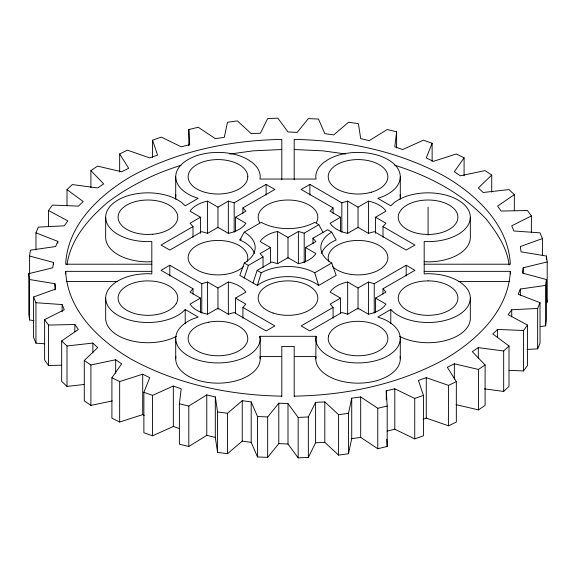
<?xml version="1.0" encoding="UTF-8"?>
<svg xmlns="http://www.w3.org/2000/svg" width="576" height="576" viewBox="0 0 576 576"><rect width="100%" height="100%" fill="white"/><g stroke="black" fill="none" stroke-linecap="round" stroke-linejoin="round"><path stroke-width="0.86" d="M396.612 131.782L394.798 146.772L402.667 149.558L423.432 140.184L432.13 143.266L426.269 157.903L433.289 161.366L456.336 153.986L464.09 157.817L454.342 171.749L460.332 175.795L485.093 170.597L491.724 175.075L478.31 187.956L483.134 192.492L509.004 189.59L514.332 194.616L497.599 206.122L501.127 211.046L527.472 210.514L531.374 215.957L511.726 225.814L513.878 230.99L540.036 232.848L542.419 238.572L520.344 246.535L521.064 251.849L546.401 256.039L547.2 261.914L523.238 267.782L522.511 273.096L546.401 279.526L545.602 285.394L520.344 289.03L518.191 294.206L540.036 302.717L537.653 308.441L511.726 309.751L508.19 314.676L527.472 325.051L523.562 330.487L497.599 329.443L492.775 333.979L509.004 345.974L503.676 350.993L478.31 347.609L472.32 351.662L485.093 364.968L478.469 369.446L454.342 363.816L447.322 367.279L456.336 381.571L448.582 385.402L426.269 377.654L418.399 380.441L423.432 395.374L414.734 398.455L394.798 388.793L386.273 390.83L387.194 406.037L377.77 408.29L360.691 396.95L351.72 398.189L351.72 438.631L348.509 453.73L338.594 455.105L338.594 414.67L324.799 401.926L315.598 402.343L315.598 442.778L308.34 457.402L298.166 457.862L298.166 417.427L288 403.596L278.798 403.178L278.798 443.614L267.66 457.402L257.494 456.941L251.201 442.361L242.23 441.115L227.491 453.73L217.577 452.354L215.309 437.386L206.784 435.348L188.806 446.472L179.388 444.218L179.388 403.783L181.202 388.793L173.333 386.006L152.568 395.374L143.87 392.299L149.731 377.654L142.711 374.198L119.664 381.571L111.91 377.748L121.658 363.816L115.668 359.762L90.907 364.968L84.276 360.49L97.69 347.609L92.866 343.066L66.996 345.974L61.668 340.949L78.401 329.443L74.873 324.518L48.528 325.051L44.626 319.608L64.274 309.751L62.122 304.567L35.964 302.717L33.581 296.993L55.656 289.03L54.936 283.716L29.599 279.526L28.8 273.65L52.762 267.782L53.489 262.469L29.599 256.039L30.398 250.171L55.656 246.535L57.809 241.358L35.964 232.848L38.347 227.124L64.274 225.814L67.81 220.889L48.528 210.514L52.438 205.07L78.401 206.122L83.225 201.578L66.996 189.59L72.324 184.572L97.69 187.956L103.68 183.902L90.907 170.597L97.531 166.118L121.658 171.749L128.678 168.286L119.664 153.986L127.418 150.163L149.731 157.903L157.601 155.124L152.568 140.184L161.266 137.11L181.202 146.772L189.727 144.734L188.806 129.528L198.23 127.274L215.309 138.614L224.28 137.369L227.491 122.27L237.406 120.895L251.201 133.639L260.402 133.222L267.66 118.598L277.834 118.138L288 131.969L297.202 132.386L308.34 118.598L318.506 119.059L324.799 133.639L333.77 134.885L348.509 122.27L358.423 123.646L360.691 138.614L369.216 140.652L387.194 129.528L396.612 131.782L396.612 147.953M66.996 264.6C70.646 239.098 88.762 218.455 107.734 202.277C129.744 185.731 154.649 173.455 180.936 165.355M400.104 356.465A42.257 24.394 0 0 1 360.029 383.134A42.257 24.394 0 0 1 315.778 358.762L316.087 336.305L259.913 336.305L259.913 338.062M315.778 358.762L315.986 357.264M424.188 271.354L510.329 271.354C508.414 310.414 477.238 339.97 445.558 358.747C399.449 384.221 346.558 395.28 294.192 396.144M540.374 326.585L545.602 325.829L546.401 319.961L546.401 279.526M348.509 453.73L348.509 413.294L351.72 398.189M323.021 232.402L318.845 224.698L314.741 222.329A38.304 22.111 0 0 1 261.259 222.329L244.289 232.128A38.304 22.111 0 0 1 244.289 263.002L239.846 275.364L257.357 285.473L261.259 272.801A38.304 22.111 0 0 1 314.741 272.801L331.711 263.002A38.304 22.111 0 0 1 331.711 232.128L327.6 229.752L312.955 238.212L312.955 243.598M244.224 277.891L248.4 265.37L263.045 256.918L260.107 253.562L270.49 247.565L270.49 262.843M252.979 282.946L257.155 270.425L271.8 261.972L277.618 263.671L288 257.674L298.382 263.671L301.543 262.915A29.837 17.23 0 0 0 314.582 255.384L315.893 253.562L305.51 247.565L305.51 261.943M526.925 349.423L537.653 348.876L540.036 343.152L540.036 302.717M308.34 457.402L308.34 416.966L315.598 402.343M254.455 253.426A38.304 22.111 0 0 0 239.846 239.983L244.289 232.128M509.242 370.346L523.562 370.93L527.472 365.486L527.472 325.051M267.66 457.402L267.66 416.966L278.798 403.178M235.469 313.272L235.469 298.109L245.858 292.111L244.548 290.29A29.837 17.23 0 0 0 231.509 282.758L228.348 282.002L217.966 288L207.576 282.002L201.758 283.702L169.812 265.255L161.057 270.31L193.003 288.756L190.066 292.111L200.455 298.109L200.455 312.379M259.913 336.305L260.222 338.544A42.257 24.394 0 0 1 198.778 360.281A42.257 24.394 0 0 1 193.126 318.809L198.187 317.016L185.213 309.528L182.11 312.451A42.257 24.394 0 0 1 110.275 309.182A42.257 24.394 0 0 1 147.924 273.708L151.812 273.888L151.812 241.459L147.924 241.632A42.257 24.394 0 0 1 110.275 206.158A42.257 24.394 0 0 1 182.11 202.896L185.213 205.819L198.187 198.331L193.126 196.538A42.257 24.394 0 0 1 198.778 155.066A42.257 24.394 0 0 1 260.222 176.803L259.913 179.042L316.087 179.042L315.778 176.803A42.257 24.394 0 0 1 377.222 155.066A42.257 24.394 0 0 1 382.874 196.538L377.813 198.331L390.787 205.819L393.89 202.896A42.257 24.394 0 0 1 465.725 206.158A42.257 24.394 0 0 1 428.076 241.632L424.188 241.459L424.188 273.888L428.076 273.708A42.257 24.394 0 0 1 465.725 309.182A42.257 24.394 0 0 1 393.89 312.451L390.787 309.528L377.813 317.016L382.874 318.809A42.257 24.394 0 0 1 377.222 360.281A42.257 24.394 0 0 1 315.778 338.544M375.545 233.294L375.545 217.238L385.934 211.241L384.624 209.419A29.837 17.23 0 0 0 371.585 201.888L368.424 201.132L358.034 207.13L347.652 201.132L341.834 202.831L309.888 184.385L301.133 189.439L333.079 207.886L330.142 211.241L340.531 217.238L340.531 231.509M242.921 318.168L242.921 307.462L245.858 304.106L235.469 298.109M382.997 237.298L382.997 226.591L385.934 223.236L375.545 217.238M484.43 388.865L503.676 391.428L509.004 386.41L509.004 345.974M179.388 403.783L188.806 406.037L206.784 394.913L215.309 396.95L217.577 411.919L227.491 413.294L242.23 400.68L251.201 401.926L257.494 416.506L257.494 456.941M456.062 404.654L478.469 409.882L485.093 405.403L485.093 364.968M200.455 233.294L200.455 217.238L190.066 223.236L193.003 226.591L193.003 237.298M200.455 217.238L190.066 211.241L191.376 209.419A29.837 17.23 0 0 1 204.415 201.888L207.576 201.132L217.966 207.13L228.348 201.132L234.166 202.831L266.112 184.385L274.867 189.439L242.921 207.886L242.921 213.235M193.003 226.591L161.057 245.038L169.812 250.092L201.758 231.646L207.576 233.345L217.966 227.347L228.348 233.345L231.509 232.589A29.837 17.23 0 0 0 244.548 225.058L245.858 223.236L235.469 217.238L235.469 231.509M235.469 217.238L245.858 211.241L242.921 207.886M239.846 239.983L241.373 239.105M270.49 247.565L260.107 241.567L261.418 239.746A29.837 17.23 0 0 1 274.457 232.214L277.618 231.458L288 237.456L298.382 231.458L304.2 233.158L318.845 224.698M200.455 298.109L190.066 304.106L191.376 305.928A29.837 17.23 0 0 0 204.415 313.459L207.576 314.215L217.966 308.218L228.348 314.215L234.166 312.516L266.112 330.962L274.867 325.908L242.921 307.462M340.531 217.238L330.142 223.236L331.452 225.058A29.837 17.23 0 0 0 344.491 232.589L347.652 233.345L358.034 227.347L368.424 233.345L374.242 231.646L406.188 250.092L414.943 245.038L382.997 226.591M305.51 247.565L315.893 241.567L312.955 238.212M257.357 285.473A38.304 22.111 0 0 1 318.643 285.473L336.154 275.364L331.711 263.002M340.531 313.272L340.531 298.109L330.142 304.106L333.079 307.462L333.079 318.168M340.531 298.109L330.142 292.111L331.452 290.29A29.837 17.23 0 0 1 344.491 282.758L347.652 282.002L358.034 288L368.424 282.002L374.242 283.702L406.188 265.255L414.943 270.31L382.997 288.756L382.997 294.106M333.079 307.462L301.133 325.908L309.888 330.962L341.834 312.516L347.652 314.215L358.034 308.218L368.424 314.215L371.585 313.459A29.837 17.23 0 0 0 384.624 305.928L385.934 304.106L375.545 298.109L375.545 312.379M375.545 298.109L385.934 292.111L382.997 288.756M423.122 419.206L426.269 418.097L448.582 425.837L456.336 422.014L456.336 381.571M143.87 392.299L143.87 432.734L152.568 435.816L173.333 426.442L179.633 428.674M387.122 431.064L394.798 429.228L414.734 438.89L423.432 435.816L423.432 395.374M111.91 377.748L111.91 418.183L119.664 422.014L142.711 414.634L144.274 415.404M351.72 438.631L360.691 437.386L377.77 448.726L387.194 446.472L387.194 406.037M84.276 360.49L84.276 400.925L90.907 405.403L112.255 400.918M229.766 154.073L253.145 150.833L281.808 149.53M338.594 414.67L348.509 413.294M61.668 340.949L61.668 381.384L66.996 386.41L83.945 384.509M151.812 261.677L147.924 261.85A42.257 24.394 0 0 1 105.667 237.456L105.667 217.238M298.166 417.427L308.34 416.966M315.598 442.778L324.799 442.361L338.594 455.105M44.626 319.608L44.626 360.043L48.528 365.486L61.704 365.22M151.812 264.211L65.671 264.211C67.586 225.151 98.762 195.595 130.442 176.818C176.551 151.344 229.442 140.285 281.808 139.421L281.808 179.726M424.188 264.211L510.329 264.211C508.414 225.151 477.238 195.595 445.558 176.818C399.449 151.344 346.558 140.285 294.192 139.421L294.192 179.726M65.671 273.881L65.671 271.354L151.812 271.354M66.564 281.462L117.713 281.462M458.287 281.462L509.436 281.462M259.913 356.522L281.808 356.522M294.192 356.522L316.087 356.522M294.192 149.53L322.855 150.833L345.6 153.986M424.188 261.677L428.076 261.85A42.257 24.394 0 0 0 470.333 237.456L470.333 217.238M281.808 396.144C229.442 395.28 176.551 384.221 130.442 358.747C98.762 339.97 67.586 310.414 65.671 271.354M257.494 416.506L267.66 416.966M278.798 443.614L288 444.031L298.166 457.862M33.581 296.993L33.581 337.428L35.964 343.152L44.683 343.771M28.8 273.65L28.8 314.086L29.599 319.961L33.97 320.681M394.632 165.204C428.882 175.896 461.837 193.003 486.533 219.485C496.85 232.906 507.254 247.759 509.069 265.046M244.289 263.002L248.4 265.37M257.155 270.425L261.259 272.801M331.711 232.128L336.154 239.983A38.304 22.111 0 0 0 321.545 253.426M314.741 272.801L318.643 285.473M546.854 299.83L547.2 302.35L547.2 261.914M260.014 357.264L260.222 358.762A42.257 24.394 0 0 1 215.971 383.134A42.257 24.394 0 0 1 175.896 356.465M386.755 439.315L387.194 446.472M546.401 256.039L546.401 259.632M545.602 285.394L545.602 325.829M542.419 238.572L542.419 255.643M537.653 308.441L537.653 348.876M531.374 215.957L531.374 232.128M523.562 330.487L523.562 370.93M523.238 267.782L523.238 273.175M520.344 289.03L520.344 295.315M514.332 194.616L514.332 210.787M511.726 309.751L511.726 316.937M510.329 271.354L510.329 273.881M503.676 350.993L503.676 391.428M497.599 329.443L497.599 337.529M491.724 175.075L491.724 192.146M478.469 369.446L478.469 409.882M478.31 347.609L478.31 358.394M470.333 298.109L470.333 318.326A42.257 24.394 0 0 1 445.118 340.654A42.257 24.394 0 0 1 399.564 336.334M464.09 157.817L464.09 175.788M454.342 363.816L454.342 379.094M448.582 385.402L448.582 425.837M432.13 143.266L432.13 161.237M428.076 207.13L428.076 234.986M426.269 377.654L426.269 418.097M414.734 398.455L414.734 438.89M406.188 265.255L406.188 275.962M400.291 176.803L400.291 197.021M400.291 338.544L400.291 358.762M394.798 388.793L394.798 429.228M390.787 309.528L390.787 323.59M386.273 390.83L386.273 399.816M377.77 408.29L377.77 448.726M374.242 283.702L374.242 313.135M368.424 201.132L368.424 233.244M368.424 282.002L368.424 314.114M360.691 396.95L360.691 437.386M358.034 207.13L358.034 227.794M358.034 288L358.034 309.406M347.652 201.132L347.652 233.244M347.652 282.002L347.652 314.114M341.834 202.831L341.834 232.265M333.079 207.886L333.079 213.235M324.799 401.926L324.799 442.361M316.087 336.305L316.087 338.062M309.888 184.385L309.888 195.084M304.2 233.158L304.2 262.807M298.382 231.458L298.382 263.808M294.192 396.482L294.192 346.414L281.808 346.414L281.808 396.482M288 237.456L288 258.12M288 403.596L288 444.031M277.618 231.458L277.618 263.808M266.112 184.385L266.112 195.084M263.045 256.918L263.045 267.703M260.222 338.544L260.222 358.762M251.201 401.926L251.201 442.361M242.23 400.68L242.23 441.115M234.166 202.831L234.166 232.265M228.348 201.132L228.348 233.244M228.348 282.002L228.348 314.114M227.491 413.294L227.491 453.73M217.966 207.13L217.966 227.794M217.966 288L217.966 309.406M217.577 411.919L217.577 452.354M215.309 396.95L215.309 437.386M207.576 201.132L207.576 233.244M207.576 282.002L207.576 314.114M206.784 394.913L206.784 435.348M201.758 283.702L201.758 313.135M193.003 288.756L193.003 294.106M188.806 129.528L188.806 145.699M188.806 406.037L188.806 446.472M185.213 309.528L185.213 323.59M175.709 176.803L175.709 197.021M175.709 338.544L175.709 358.762M173.333 386.006L173.333 426.442M169.812 265.255L169.812 275.962M152.568 140.184L152.568 157.262M152.568 395.374L152.568 435.816M142.711 374.198L142.711 414.634M119.664 153.986L119.664 171.958M119.664 381.571L119.664 422.014M115.668 359.762L115.668 373.241M105.667 298.109L105.667 318.326A42.257 24.394 0 0 0 130.882 340.654A42.257 24.394 0 0 0 176.436 336.334M92.866 343.066L92.866 352.951M90.907 170.597L90.907 187.668M90.907 364.968L90.907 405.403M74.873 324.518L74.873 331.704M66.996 189.59L66.996 205.769M66.996 345.974L66.996 386.41M62.122 304.567L62.122 311.76M57.809 241.358L57.809 243.151M54.936 283.716L54.936 290.009M53.489 262.469L53.489 264.269M48.528 210.514L48.528 226.692M48.528 325.051L48.528 365.486M35.964 232.848L35.964 249.919M35.964 302.717L35.964 343.152M29.599 256.039L29.599 274.01M29.599 279.526L29.599 319.961M259.625 222.559A29.837 17.23 0 0 1 288 200.009A29.837 17.23 0 0 1 316.375 222.559M243.403 266.674A29.837 17.23 0 0 1 193.37 267.43A29.837 17.23 0 0 1 212.522 240.732A29.837 17.23 0 0 1 246.974 261.691M329.026 261.691A29.837 17.23 0 0 1 363.478 240.732A29.837 17.23 0 0 1 382.63 267.43A29.837 17.23 0 0 1 332.597 266.674M400.104 194.724A42.257 24.394 0 0 1 400.104 199.318M175.896 199.318A42.257 24.394 0 0 1 175.896 194.724M247.802 176.803L247.435 179.496A29.837 17.23 0 0 1 208.742 193.183L204.415 192.154A29.837 17.23 0 0 1 189.583 171.475A29.837 17.23 0 0 1 222.631 159.79A29.837 17.23 0 0 1 247.802 176.803M328.565 335.851L328.198 338.544A29.837 17.23 0 0 0 353.369 355.558A29.837 17.23 0 0 0 386.417 343.865A29.837 17.23 0 0 0 371.585 323.194L367.258 322.164A29.837 17.23 0 0 0 328.565 335.851M176.306 303.43L174.514 305.928A29.837 17.23 0 0 1 138.708 314.489A29.837 17.23 0 0 1 118.454 295.416A29.837 17.23 0 0 1 147.924 280.879L152.59 281.095A29.837 17.23 0 0 1 176.306 303.43M401.486 209.419L399.694 211.91A29.837 17.23 0 0 0 423.41 234.252L428.076 234.461A29.837 17.23 0 0 0 457.546 219.931A29.837 17.23 0 0 0 437.292 200.851A29.837 17.23 0 0 0 401.486 209.419M371.585 192.154L367.258 193.183A29.837 17.23 0 0 1 328.565 179.496L328.198 176.803A29.837 17.23 0 0 1 353.369 159.79A29.837 17.23 0 0 1 386.417 171.475A29.837 17.23 0 0 1 371.585 192.154M208.742 322.164L204.415 323.194A29.837 17.23 0 0 0 189.583 343.865A29.837 17.23 0 0 0 222.631 355.558A29.837 17.23 0 0 0 247.802 338.544L247.435 335.851A29.837 17.23 0 0 0 208.742 322.164M152.59 234.252L147.924 234.461A29.837 17.23 0 0 1 118.454 219.931A29.837 17.23 0 0 1 138.708 200.851A29.837 17.23 0 0 1 174.514 209.419L176.306 211.91A29.837 17.23 0 0 1 152.59 234.252M428.076 280.879L423.41 281.095A29.837 17.23 0 0 0 399.694 303.43L401.486 305.928A29.837 17.23 0 0 0 437.292 314.489A29.837 17.23 0 0 0 457.546 295.416A29.837 17.23 0 0 0 428.076 280.879M273.082 313.027A29.837 17.23 0 0 0 317.837 298.109A29.837 17.23 0 0 0 273.082 283.19A29.837 17.23 0 0 0 273.082 313.027"/></g></svg>
